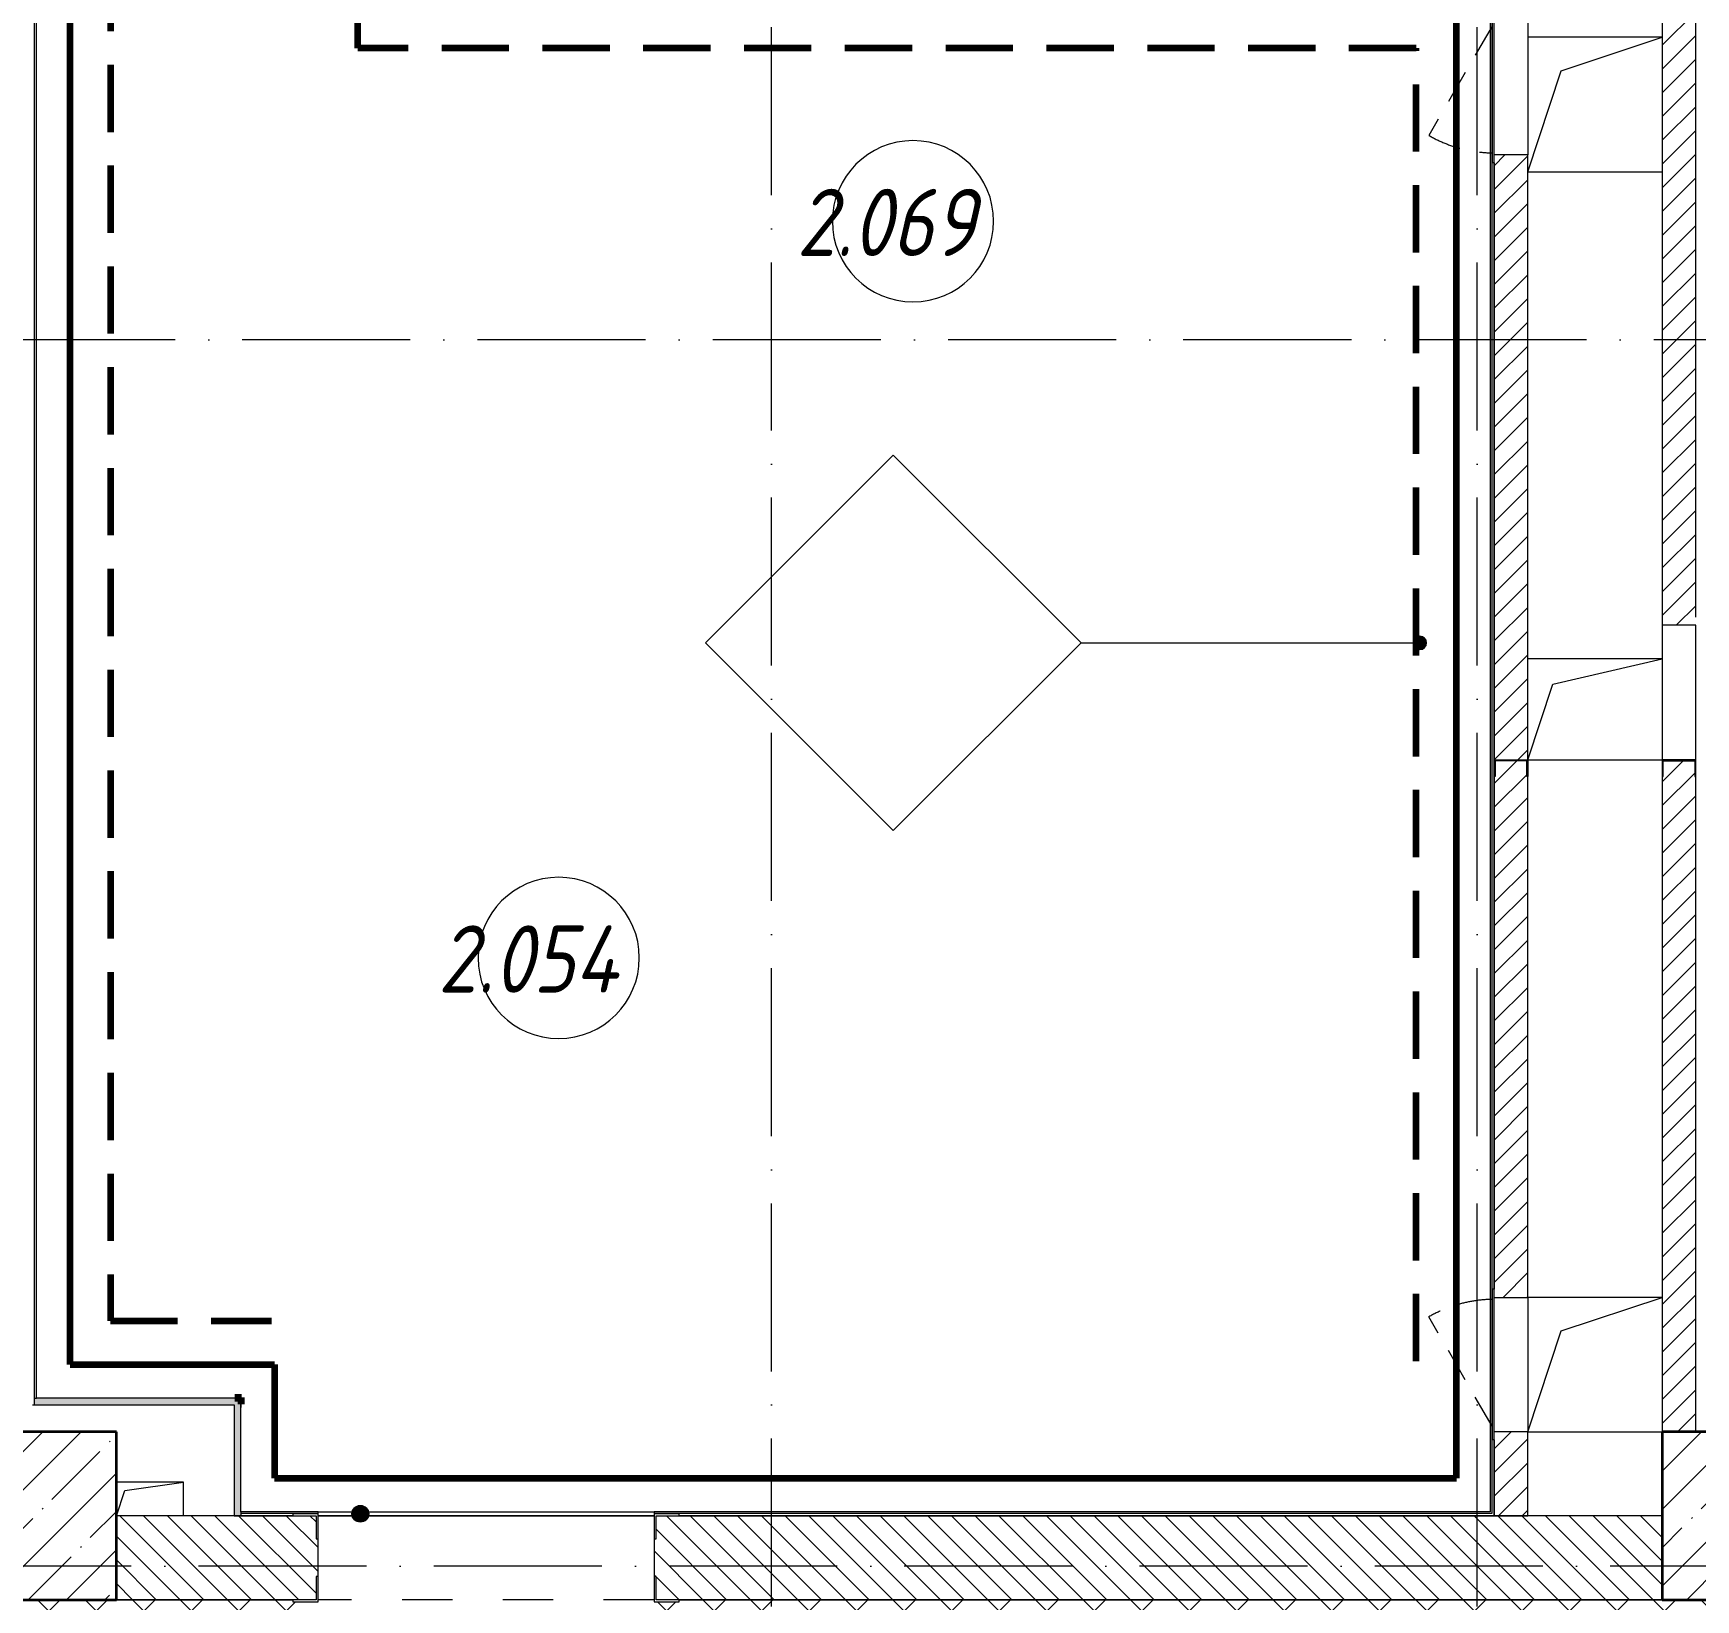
# Model space of a CAD drawing. Header units: millimetres. Extents: x -17017 to 628417, y -109036 to 199237.
# Drawn here: x -2168 to 2780, y -106315 to -101653 of the extents above; entities that cross this region are included whole.
import ezdxf

# ---------------------------------------------------------------- set-up
doc = ezdxf.new("R2010")
doc.units = ezdxf.units.MM
for name, pattern in [('01 Штриховая _2 мм_', [300, 200, -100]), ('200_ШТРИХ_ш1п0_6_', [160, 100, -60]), ('50_200_ШТРИХ_1Т_ш5_п1_п1_', [700, 500, -100, 0, -100]), ('Штрих короткий', [300, 150, -150])]:
    doc.linetypes.add(name, pattern=pattern)
for name, color, linetype, lineweight in [('0-1', 7, 'Continuous', 5), ('0-2', 7, 'Continuous', 9), ('Линии-2', 7, 'Continuous', 5), ('Марки помещений', 7, 'Continuous', 9), ('Марки стен', 7, 'Continuous', 9), ('Несущие колонны', 7, 'Continuous', 9), ('Несущие колонны-1', 7, 'Continuous', 35), ('Обобщенные модели', 7, 'Continuous', 9), ('Общие ребра', 7, 'Continuous', 9), ('Окна', 7, 'Continuous', 9), ('Оси-2', 7, '50_200_ШТРИХ_1Т_ш5_п1_п1_', 9), ('Открывание в плане-2', 7, '200_ШТРИХ_ш1п0_6_', 9), ('Перемычка-1', 7, 'Штрих короткий', 9), ('СТ-1_16', 7, '01 Штриховая _2 мм_', 90), ('Стены', 7, 'Continuous', 9), ('Стены-1', 7, 'Continuous', 13), ('стяжа', 7, 'Continuous', 30), ('Штриховка разреза-1', 7, 'Continuous', 9)]:
    doc.layers.add(name, color=color, linetype=linetype, lineweight=lineweight)
for name, color, linetype, lineweight, true_color in [('Обобщенные модели-2', 3, 'Continuous', 90, 0x00ff00), ('СТ-11', 7, 'Continuous', 90, 0x800080), ('Штриховка разреза-5', 7, 'Continuous', 9, 0x8000ff), ('Элементы узлов-1', 7, 'Continuous', 9, 0x3b3b3b)]:
    doc.layers.add(name, color=color, linetype=linetype, lineweight=lineweight, true_color=true_color)
doc.layers.get('0-2').off()
doc.styles.add('ISOCPEUR_I_2', font='isocpeui.ttf', dxfattribs={"width": 0.85, "height": 2.3})
pattern_1 = [(45, (0, 0), (-35.35534, 35.35534), [])]

# ---------------------------------------------------------------- blocks, each defined once
blk = doc.blocks.new('ось2эт')
at = {"layer": 'Оси-2'}
for p, q in [((29.9, -108435.9), (29.9, -54635.1)), ((2129.9, -108435.9), (2129.9, -54635.1)), ((94868.3, -102565.3), (-12388.8, -102565.3)), ((96138.3, -106215.3), (-12388.8, -106215.3))]:
    blk.add_line(p, q, dxfattribs=at)
blk = doc.blocks.new('BSC_Колонна _Прямоугольная - 500х500-V63-АИ2_02_План отделки стен 2-го этажа _Часть 2_')
at = {"layer": 'Несущие колонны'}
h = blk.add_hatch(dxfattribs=at)
h.set_pattern_fill('FP_71', color=256, style=0, pattern_type=2)
h.set_pattern_definition([(45, (-13000, -150), (-114.0493, 114.0493), []), (45, (-12885.95, -150), (-114.0493, 114.0493), [201.612, -40.322, 3.353, -36.97])])
h.paths.add_polyline_path([(-250, -250), (250, -250), (250, 250), (-250, 250)], flags=0)
at = {"layer": 'Несущие колонны-1'}
for p, q in [((250, 250), (-250, 250)), ((-250, 250), (-250, -250)), ((250, -250), (250, 250)), ((-250, -250), (250, -250))]:
    blk.add_line(p, q, dxfattribs=at)
blk = doc.blocks.new('BSC_Колонна _Прямоугольная - 500х500-V95-АИ2_02_План отделки стен 2-го этажа _Часть 2_')
at = {"layer": 'Несущие колонны'}
h = blk.add_hatch(dxfattribs=at)
h.set_pattern_fill('FP_94', color=256, style=0, pattern_type=2)
h.set_pattern_definition([(45, (-7900, -150), (-114.0493, 114.0493), []), (45, (-7785.95, -150), (-114.0493, 114.0493), [201.613, -40.323, 3.353, -36.97])])
h.paths.add_polyline_path([(-250, -250), (250, -250), (250, 250), (-250, 250)], flags=0)
at = {"layer": 'Несущие колонны-1'}
for p, q in [((250, 250), (-250, 250)), ((-250, 250), (-250, -250)), ((250, -250), (250, 250)), ((-250, -250), (250, -250))]:
    blk.add_line(p, q, dxfattribs=at)
blk = doc.blocks.new('Проем_Дверь_Прямоугольный - 1000х2700h_витражные проемы-25985460-АИ2_02_План отделки стен 2-го этажа _Часть 2_')
at = {"layer": 'Перемычка-1'}
for p, q in [((500, 125), (-500, 125)), ((500, -125), (-500, -125))]:
    blk.add_line(p, q, dxfattribs=at)
blk = doc.blocks.new('Фахверк_СКБ_Уголок - 250_2700-27497298-АИ2_02_План отделки стен 2-го этажа _Часть 2_')
at = {"layer": 'Обобщенные модели'}
for p, q in [((200, 181), (125, 181)), ((125, 181), (125, 106)), ((131, 106), (131, 175)), ((131, 175), (200, 175)), ((200, 175), (200, 181)), ((125, 106), (131, 106)), ((131, -6), (125, -6)), ((125, -6), (125, -81)), ((131, -75), (131, -6)), ((125, -81), (200, -81)), ((200, -75), (131, -75)), ((200, -81), (200, -75))]:
    blk.add_line(p, q, dxfattribs=at)
blk = doc.blocks.new('154_Фахверк_СКБ_Швеллер - Тип_100_3960-28331862-АИ2_02_План отделки стен 2-го этажа _Часть 2_')
at = {"layer": 'Обобщенные модели'}
for p, q in [((175, 50), (125, 50)), ((125, 50), (125, -50)), ((175, 47), (175, 50)), ((128, 47), (175, 47)), ((128, -47), (128, 47)), ((175, -47), (128, -47)), ((175, -50), (175, -47)), ((125, -50), (175, -50))]:
    blk.add_line(p, q, dxfattribs=at)
blk = doc.blocks.new('154_Фахверк_СКБ_Швеллер - Тип_100_3960-28333271-АИ2_02_План отделки стен 2-го этажа _Часть 2_')
at = {"layer": 'Обобщенные модели'}
for p, q in [((125, 50), (175, 50)), ((125, -50), (125, 50)), ((175, 50), (175, 47)), ((128, 47), (128, -47)), ((175, 47), (128, 47)), ((128, -47), (175, -47)), ((175, -47), (175, -50)), ((175, -50), (125, -50))]:
    blk.add_line(p, q, dxfattribs=at)
blk = doc.blocks.new('AR_Отверстие Ниша - Лючок-32405868-АИ2_02_План отделки стен 2-го этажа _Часть 2_')
at = {"layer": 'Окна'}
for p, q in [((200, 50), (-200, 50)), ((200, -50), (200, 50)), ((-200, -50), (200, -50))]:
    blk.add_line(p, q, dxfattribs=at)
blk = doc.blocks.new('AR_Отверстие Ниша - Лючок-32405936-АИ2_02_План отделки стен 2-го этажа _Часть 2_')
at = {"layer": 'Окна'}
for p, q in [((-200, 50), (200, 50)), ((-200, -50), (-200, 50)), ((200, 50), (200, -50)), ((200, -50), (-200, -50))]:
    blk.add_line(p, q, dxfattribs=at)
blk = doc.blocks.new('Л_Общий_Лючок - Лючок-29741325-АИ2_02_План отделки стен 2-го этажа _Часть 2_')
at = {"layer": 'Окна'}
for p, q in [((-24, 0), (-24, -6)), ((0, 0), (-24, 0)), ((424, 0), (400, 0)), ((424, 0), (424, -6)), ((-24, -6), (424, -6))]:
    blk.add_line(p, q, dxfattribs=at)
at = {"layer": 'Открывание в плане-2'}
blk.add_line((383.6, -6), (58, -194), dxfattribs=at)
blk.add_arc((394, 0), 388, 180.8905, 210, dxfattribs=at)
blk = doc.blocks.new('AR_Отверстие Ниша - Лючок-32405898-АИ2_02_План отделки стен 2-го этажа _Часть 2_')
at = {"layer": 'Окна'}
for p, q in [((-200, 50), (200, 50)), ((-200, -50), (-200, 50)), ((200, 50), (200, -50)), ((200, -50), (-200, -50))]:
    blk.add_line(p, q, dxfattribs=at)
blk = doc.blocks.new('Л_Общий_Лючок - Лючок-V188-АИ2_02_План отделки стен 2-го этажа _Часть 2_')
at = {"layer": 'Окна'}
for p, q in [((-24, 0), (-24, -6)), ((0, 0), (-24, 0)), ((424, 0), (400, 0)), ((424, 0), (424, -6)), ((-24, -6), (424, -6))]:
    blk.add_line(p, q, dxfattribs=at)
at = {"layer": 'Открывание в плане-2'}
blk.add_line((16.4, -6), (342, -194), dxfattribs=at)
blk.add_arc((6, 0), 388, 330, 359.1095, dxfattribs=at)
blk = doc.blocks.new('AR_Отверстие прямоугольное _в плите_ - AR_Отверстие прямоугольное _в плите_-30459211-АИ2_02_План отделки стен 2-го этажа _Часть 2_')
at = {"layer": 'Обобщенные модели'}
for p, q in [((200, 200), (-200, 200)), ((-100, 100), (200, 200)), ((-200, -200), (-100, 100)), ((-200, -200), (200, -200))]:
    blk.add_line(p, q, dxfattribs=at)
blk = doc.blocks.new('AR_Отверстие прямоугольное _в плите_ - AR_Отверстие прямоугольное _в плите_-30459214-АИ2_02_План отделки стен 2-го этажа _Часть 2_')
at = {"layer": 'Обобщенные модели'}
for p, q in [((200, 150), (-200, 150)), ((-125, 75), (200, 150)), ((-200, -150), (-125, 75)), ((-200, -150), (200, -150))]:
    blk.add_line(p, q, dxfattribs=at)
blk = doc.blocks.new('AR_Отверстие прямоугольное _в плите_ - AR_Отверстие прямоугольное _в плите_-30510746-АИ2_02_План отделки стен 2-го этажа _Часть 2_')
at = {"layer": 'Обобщенные модели'}
for p, q in [((100, 50), (-100, 50)), ((-75, 25), (100, 50)), ((100, -50), (100, 50)), ((-100, -50), (-75, 25))]:
    blk.add_line(p, q, dxfattribs=at)
blk = doc.blocks.new('0125-Р-ОО-Ш2-АР-о_23_10_2024_rvt-1-АИ2_02_План отделки стен 2-го этажа _Часть 2_')
at = {"layer": 'Штриховка разреза-1'}
h = blk.add_hatch(dxfattribs=at)
h.set_pattern_fill('FP_92', color=256, style=0, pattern_type=2)
h.set_pattern_definition(pattern_1)
h.paths.add_polyline_path([(12250, 150), (12350, 150), (12350, 400), (12250, 400), (12250, 376)], flags=0)
h.paths.add_polyline_path([(12265.1, 800), (12350, 800), (12350, 2350), (12347, 2350), (12347, 2397), (12253, 2397), (12253, 2350), (12250, 2350), (12251, 800)], flags=0)
h.paths.add_polyline_path([(12347, 2400), (12350, 2400), (12350, 4200), (12250, 4200), (12250, 2400), (12297.1, 2400)], flags=0)
h.paths.add_polyline_path([(12350, 4600), (12350, 4750), (12250, 4750), (12251, 4600), (12274, 4600)], flags=0)
h = blk.add_hatch(dxfattribs=at)
h.set_pattern_fill('FP_92', color=256, style=0, pattern_type=2)
h.set_pattern_definition(pattern_1)
h.paths.add_polyline_path([(12750, 400), (12850, 400), (12850, 2350), (12847, 2350), (12847, 2397), (12753, 2397), (12753, 2350), (12750, 2350), (12750, 492.9)], flags=0)
h.paths.add_polyline_path([(12750, 2800), (12850, 2800), (12850, 4750), (12750, 4750), (12750, 2803)], flags=0)
h = blk.add_hatch(dxfattribs=at)
h.set_pattern_fill('FP_2', color=256, style=0, pattern_type=2)
h.set_pattern_definition([(135, (0, 0), (-35.35534, -35.35534), [])])
h.paths.add_polyline_path([(11333.2, -100), (12750, -100), (12750, 150), (9756, 150), (9756, 81), (9750, 81), (9750, -31), (9756, -31), (9756, -100), (10867.2, -100)], flags=0)
h.paths.add_polyline_path([(8537.2, -100), (8744, -100), (8744, -31), (8750, -31), (8750, 81), (8744, 81), (8744, 150), (8150, 150), (8150, -100)], flags=0)
h = blk.add_hatch(dxfattribs=at)
h.set_pattern_fill('FP_81', color=256, style=0, pattern_type=2)
h.set_pattern_definition([(45, (0, 0), (-70.71068, 70.71068), []), (135, (0, 0), (-70.71068, -70.71068), [])])
h.paths.add_polyline_path([(103134.1, -200), (103600, -200), (103600, -100), (94575, -100), (94575, -106), (94500, -106), (94500, -200), (102202.1, -200)], flags=0)
h.paths.add_polyline_path([(91850, -200), (92700, -200), (92700, -106), (92625, -106), (92625, -100), (84750, -100), (84750, -200), (91350, -200)], flags=0)
h.paths.add_polyline_path([(83562.3, -200), (83750, -200), (83750, -100), (82625, -100), (82625, -106), (82550, -106), (82550, -200), (83250, -200)], flags=0)
h.paths.add_polyline_path([(74750, -200), (74750, -100), (73425, -100), (73425, -106), (73350, -106), (73350, -200), (74242.4, -200)], flags=0)
h.paths.add_polyline_path([(71446.5, -200), (71550, -200), (71550, -106), (71475, -106), (71475, -100), (70425, -100), (70425, -106), (70350, -106), (70350, -200), (71200, -200)], flags=0)
h.paths.add_polyline_path([(67718.5, -200), (68549.7, -200), (68549.7, -106), (68475, -106), (68475, -100), (67425, -100), (67425, -106), (67350, -106), (67350, -200)], flags=0)
h.paths.add_polyline_path([(64700, -200), (65550, -200), (65550, -106), (65475, -106), (65475, -100), (64425, -100), (64425, -106), (64350, -106), (64350, -200), (64456.5, -200)], flags=0)
h.paths.add_polyline_path([(62550, -200), (62550, -106), (62475, -106), (62475, -100), (61425, -100), (61425, -106), (61350, -106), (61350, -200), (62126.6, -200)], flags=0)
h.paths.add_polyline_path([(56534.6, -200), (56550, -200), (56550, -106), (56475, -106), (56475, -100), (55425, -100), (55425, -106), (55350, -106), (55350, -200), (56200, -200)], flags=0)
h.paths.add_polyline_path([(53272.7, -200), (53550, -200), (53550, -106), (53475, -106), (53475, -100), (52425, -100), (52425, -106), (52350, -106), (52350, -200), (52806.7, -200)], flags=0)
h.paths.add_polyline_path([(50550, -200), (50550, -106), (50475, -106), (50475, -100), (49425, -100), (49425, -106), (49350, -106), (49350, -200), (50010.7, -200)], flags=0)
h.paths.add_polyline_path([(47475, -200), (47550, -200), (47550, -106), (47475, -106), (47475, -100), (46425, -100), (46425, -106), (46350, -106), (46350, -200), (47214.7, -200)], flags=0)
h.paths.add_polyline_path([(44550, -200), (44550, -106), (44475, -106), (44475, -100), (43425, -100), (43425, -106), (43350, -106), (43350, -200), (44418.8, -200)], flags=0)
h.paths.add_polyline_path([(40700, -200), (41550, -200), (41550, -106), (41475, -105.4), (41475, -100), (40150, -100), (40150, -200), (40690.8, -200)], flags=0)
h.paths.add_polyline_path([(38344, -200), (38350, -200), (38350, -106), (38275, -106), (38275, -100), (37150, -100), (37150, -200), (38275, -200)], flags=0)
h.paths.add_polyline_path([(35350, -200), (35350, -106), (35275, -106), (35275, -100), (34225, -100), (34225, -106), (34150, -106), (34150, -200), (35344, -200)], flags=0)
h.paths.add_polyline_path([(32275, -200), (32350, -200), (32350, -106), (32275, -106), (32275, -100), (31150, -100), (31150, -200), (31650, -200)], flags=0)
h.paths.add_polyline_path([(29350, -200), (29350, -106), (29275, -106), (29275, -100), (28150, -100), (28150, -200), (29344, -200)], flags=0)
h.paths.add_polyline_path([(25779, -200), (26350, -200), (26350, -106), (26275, -106), (26275, -100), (25225, -100), (25225, -106), (25150, -106), (25150, -200), (25313, -200)], flags=0)
h.paths.add_polyline_path([(22650, -200), (23350, -200), (23350, -106), (23275, -106), (23275, -100), (22150, -100), (22150, -200)], flags=0)
h.paths.add_polyline_path([(19255.1, -200), (20350, -200), (20350, -106), (20275, -106), (20275, -100), (19150, -100), (19150, -200)], flags=0)
h.paths.add_polyline_path([(16459.1, -200), (17350, -200), (17350, -106), (17275, -106), (17275, -100), (16225, -100), (16225, -106), (16150, -106), (16150, -200)], flags=0)
h.paths.add_polyline_path([(14595.1, -200), (15150, -200), (15150, -106), (15075, -106), (15075, -100), (9825, -100), (9825, -106), (9750, -106), (9750, -200), (13663.1, -200)], flags=0)
h.paths.add_polyline_path([(8150, -200), (8750, -200), (8750, -106), (8675, -106), (8675, -100), (-100, -100), (-100, -200), (8071.2, -200)], flags=0)
at = {"layer": 'Общие ребра'}
for p, q in [((8150, -100), (8675, -100)), ((8675, -100), (8150, -100)), ((9825, -100), (12750, -100)), ((12750, -100), (9825, -100))]:
    blk.add_line(p, q, dxfattribs=at)
at = {"layer": 'Стены'}
blk.add_line((8750, 150), (9750, 150), dxfattribs=at)
at = {"layer": 'Стены-1'}
for p, q in [((12750, 4750), (12750, 2800)), ((12850, 2824), (12850, 4750)), ((12250, 4176), (12250, 2400)), ((12350, 2400), (12350, 4200)), ((12250, 2350), (12250, 824)), ((12350, 800), (12350, 2350)), ((12750, 2350), (12750, 400)), ((12850, 400), (12850, 2350)), ((12350, 150), (12350, 400)), ((12250, 376), (12250, 150)), ((8675, 150), (8150, 150)), ((12750, 150), (9825, 150)), ((12250, 150), (12350, 150)), ((8750, -31), (8750, 81)), ((9750, 81), (9750, -31))]:
    blk.add_line(p, q, dxfattribs=at)
at = {"layer": '0-2'}
for name, p, rotation in [('Л_Общий_Лючок - Лючок-V188-АИ2_02_План отделки стен 2-го этажа _Часть 2_', (12250, 4600), 269.9999999999997), ('AR_Отверстие Ниша - Лючок-32405898-АИ2_02_План отделки стен 2-го этажа _Часть 2_', (12300, 4400), 89.9999999999997), ('AR_Отверстие Ниша - Лючок-32405868-АИ2_02_План отделки стен 2-го этажа _Часть 2_', (12800, 2600), 89.9999999999997), ('154_Фахверк_СКБ_Швеллер - Тип_100_3960-28333271-АИ2_02_План отделки стен 2-го этажа _Часть 2_', (12300, 2525), 269.9999999999997), ('154_Фахверк_СКБ_Швеллер - Тип_100_3960-28331862-АИ2_02_План отделки стен 2-го этажа _Часть 2_', (12800, 2525), 269.9999999999997), ('Л_Общий_Лючок - Лючок-29741325-АИ2_02_План отделки стен 2-го этажа _Часть 2_', (12250, 800), 269.9999999999997), ('AR_Отверстие Ниша - Лючок-32405936-АИ2_02_План отделки стен 2-го этажа _Часть 2_', (12300, 600), 89.9999999999997), ('Фахверк_СКБ_Уголок - 250_2700-27497298-АИ2_02_План отделки стен 2-го этажа _Часть 2_', (8875, 75), 180)]:
    blk.add_blockref(name, p, dxfattribs=dict(at, rotation=rotation))
for name, p in [('AR_Отверстие прямоугольное _в плите_ - AR_Отверстие прямоугольное _в плите_-30459211-АИ2_02_План отделки стен 2-го этажа _Часть 2_', (12550, 4350)), ('AR_Отверстие прямоугольное _в плите_ - AR_Отверстие прямоугольное _в плите_-30459214-АИ2_02_План отделки стен 2-го этажа _Часть 2_', (12550, 2550)), ('AR_Отверстие прямоугольное _в плите_ - AR_Отверстие прямоугольное _в плите_-30459211-АИ2_02_План отделки стен 2-го этажа _Часть 2_', (12550, 600)), ('BSC_Колонна _Прямоугольная - 500х500-V95-АИ2_02_План отделки стен 2-го этажа _Часть 2_', (7900, 150)), ('BSC_Колонна _Прямоугольная - 500х500-V63-АИ2_02_План отделки стен 2-го этажа _Часть 2_', (13000, 150)), ('AR_Отверстие прямоугольное _в плите_ - AR_Отверстие прямоугольное _в плите_-30510746-АИ2_02_План отделки стен 2-го этажа _Часть 2_', (8250, 200)), ('Проем_Дверь_Прямоугольный - 1000х2700h_витражные проемы-25985460-АИ2_02_План отделки стен 2-го этажа _Часть 2_', (9250, 25)), ('Фахверк_СКБ_Уголок - 250_2700-27497298-АИ2_02_План отделки стен 2-го этажа _Часть 2_', (9625, -25))]:
    blk.add_blockref(name, p, dxfattribs=at)
blk = doc.blocks.new('101_Уголок настенный вертикальный_Металл-ПМЮ-02_ - Металл-ПО-97-02_мерседес-20890304-АИ2_02_План отделки стен 2-го этажа _Часть 2_')
at = {"layer": 'Обобщенные модели-2'}
for p, q in [((145, 12), (125, 12)), ((125, 12), (125, -8)), ((127, -8), (127, 10)), ((127, 10), (145, 10)), ((145, 10), (145, 12)), ((125, -8), (127, -8))]:
    blk.add_line(p, q, dxfattribs=at)
blk = doc.blocks.new('AI_Марка_Помещение_х1__Общий_E___ISO-2_1K_ - Номер-16210215-АИ2_02_План отделки стен 2-го этажа _Часть 2_')
at = {"layer": 'Марки помещений'}
for start, end in [(360, 180), (180, 360)]:
    blk.add_arc((0.039, 0.312), 2.4, start, end, dxfattribs=at)
blk = doc.blocks.new('2ч2эт')
at = {"layer": 'Марки стен'}
h = blk.add_hatch(color=256, dxfattribs=at)
edge = h.paths.add_edge_path(flags=0)
edge.add_arc((-1194.2, -106059.3), 25, 0, 360)
at = {"layer": 'Штриховка разреза-5'}
for points in [[(-2165.1, -105735.3), (-1550.1, -105735.3), (-1550.1, -105715.3), (-2165.1, -105715.3)], [(-1550.1, -106065.3), (-1550.1, -105735.3), (-1570.1, -105735.3), (-1570.1, -106065.3)]]:
    blk.add_hatch(color=256, dxfattribs=at).paths.add_polyline_path(points, flags=0)
at = {"layer": 'Элементы узлов-1'}
blk.add_hatch(color=256, dxfattribs=at).paths.add_polyline_path([(1958.9, -103487.6), (1964.1, -103486.9), (1968.9, -103484.9), (1973, -103481.8), (1976.2, -103477.6), (1978.2, -103472.8), (1978.9, -103467.6), (1978.2, -103462.5), (1976.2, -103457.6), (1973, -103453.5), (1968.9, -103450.3), (1962.1, -103448.1), (1958.9, -103447.6), (1953.7, -103448.3), (1948.9, -103450.3), (1944.7, -103453.5), (1941.6, -103457.6), (1939.6, -103462.5), (1938.9, -103467.6), (1939.6, -103472.8), (1941.6, -103477.6), (1944.7, -103481.8), (1948.9, -103484.9), (1953.7, -103486.9)], flags=0)
at = {"layer": 'Линии-2'}
for p, q in [((391.9, -102909), (-166.7, -103467.6)), ((950.6, -103467.6), (391.9, -102909)), ((-166.7, -103467.6), (391.9, -104026.3)), ((391.9, -104026.3), (950.6, -103467.6)), ((950.6, -103467.6), (1938.9, -103467.6))]:
    blk.add_line(p, q, dxfattribs=at)
for start, end in [(90, 270), (270, 90)]:
    blk.add_arc((1958.9, -103467.6), 20, start, end, dxfattribs=at)
at = {"layer": 'Марки стен'}
blk.add_circle((-1194.2, -106059.3), 25, dxfattribs=at)
at = {"layer": 'Общие ребра'}
for p, q in [((-2165.1, -98815.3), (-2165.1, -105735.3)), ((2172.9, -101472.3), (2172.9, -106058.3)), ((-2165.1, -105715.3), (-2158.1, -105715.3)), ((-1550.1, -106053.3), (-1550.1, -106065.3)), ((-1320.1, -106058.3), (-1550.1, -106058.3)), ((2172.9, -106058.3), (-320.1, -106058.3))]:
    blk.add_line(p, q, dxfattribs=at)
at = {"layer": 'СТ-11'}
for p, q in [((-2058.1, -105615.3), (-2058.1, -98927.3)), ((2067.9, -105953.3), (2067.9, -101577.3)), ((-2058.1, -105615.3), (-1450.1, -105615.3)), ((-1450.1, -105615.3), (-1450.1, -105953.3)), ((-1450.1, -105953.3), (2067.9, -105953.3))]:
    blk.add_line(p, q, dxfattribs=at)
at = {"layer": 'СТ-1_16'}
for p, q in [((-1938.1, -99047.3), (-1938.1, -105485.3)), ((-1202.1, -101697.3), (-1202.1, -101133.3)), ((1947.9, -101697.3), (-1202.1, -101697.3)), ((1947.9, -105605.3), (1947.9, -101697.3)), ((-1938.1, -105485.3), (-1458.1, -105485.3))]:
    blk.add_line(p, q, dxfattribs=at)
at = {"layer": 'Стены'}
for p, q in [((-1320.1, -106053.3), (-320.1, -106053.3)), ((-320.1, -106065.3), (-1320.1, -106065.3))]:
    blk.add_line(p, q, dxfattribs=at)
at = {"layer": 'Стены-1'}
for p, q in [((-2158.1, -105715.3), (-2158.1, -98827.3)), ((2167.9, -101477.3), (2167.9, -106053.3)), ((2179.9, -103815.3), (2179.9, -102039.3)), ((2179.9, -105391.3), (2179.9, -103865.3)), ((-1550.1, -105715.3), (-2158.1, -105715.3)), ((-1550.1, -106053.3), (-1550.1, -105715.3)), ((-2170.1, -105735.3), (-1570.1, -105735.3)), ((-1570.1, -105735.3), (-1570.1, -106065.3)), ((2179.9, -106065.3), (2179.9, -105839.3)), ((-1570.1, -106065.3), (-1395.1, -106065.3)), ((-1320.1, -106053.3), (-1550.1, -106053.3)), ((-1320.1, -106059.3), (-1320.1, -106053.3)), ((2167.9, -106053.3), (-320.1, -106053.3)), ((-320.1, -106053.3), (-320.1, -106059.3)), ((-245.1, -106065.3), (2179.9, -106065.3))]:
    blk.add_line(p, q, dxfattribs=at)
at = {"layer": '0-1'}
blk.add_blockref('0125-Р-ОО-Ш2-АР-о_23_10_2024_rvt-1-АИ2_02_План отделки стен 2-го этажа _Часть 2_', (-10070.1, -106215.3), dxfattribs=at)
at = {"layer": 'Марки помещений', "xscale": 99.99999999999993, "yscale": 99.99999999999993, "zscale": 99.99999999999993}
for p in [(446.6, -102244.1), (-607.8, -104436.3)]:
    blk.add_blockref('AI_Марка_Помещение_х1__Общий_E___ISO-2_1K_ - Номер-16210215-АИ2_02_План отделки стен 2-го этажа _Часть 2_', p, dxfattribs=at)
at = {"layer": 'Обобщенные модели-2', "rotation": 269.9999999999996}
blk.add_blockref('101_Уголок настенный вертикальный_Металл-ПМЮ-02_ - Металл-ПО-97-02_мерседес-20890304-АИ2_02_План отделки стен 2-го этажа _Часть 2_', (-1560.1, -105588.2), dxfattribs=at)
at = {"layer": 'Марки помещений', "char_height": 200, "attachment_point": 1, "style": 'ISOCPEUR_I_2'}
for s, insert, width in [('2.069', (104, -102116.2), 785.654), ('2.054', (-963.4, -104308.4), 817.721)]:
    blk.add_mtext(s, dxfattribs=dict(at, insert=insert, width=width))

msp = doc.modelspace()

# ---------------------------------------------------------------- block references
at = {"layer": 'стяжа'}
for name in ['ось2эт', '2ч2эт']:
    msp.add_blockref(name, (0, 0), dxfattribs=at)

doc.saveas('drawing.dxf')
